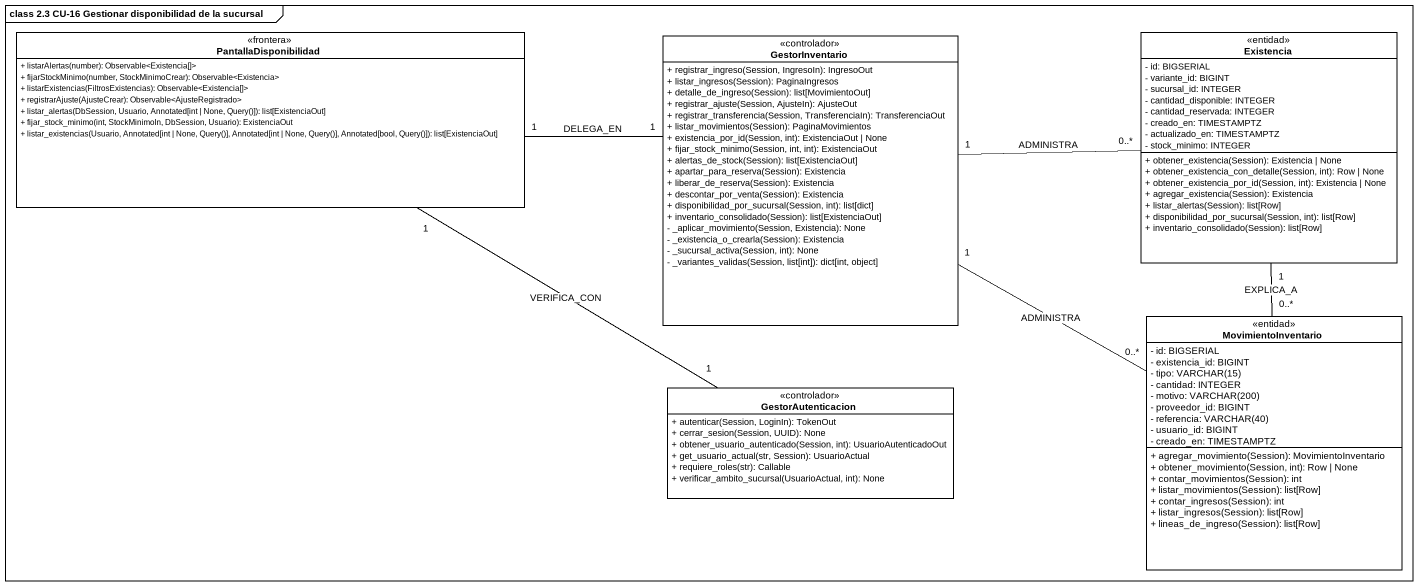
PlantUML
@startuml
mainframe class 2.3 CU-16 Gestionar disponibilidad de la sucursal
hide circle
hide empty members
skinparam classAttributeIconSize 0
class PantallaDisponibilidad <<frontera>> {
  + listarAlertas(number): Observable<Existencia[]>
  + fijarStockMinimo(number, StockMinimoCrear): Observable<Existencia>
  + listarExistencias(FiltrosExistencias): Observable<Existencia[]>
  + registrarAjuste(AjusteCrear): Observable<AjusteRegistrado>
  + listar_alertas(DbSession, Usuario, Annotated[int | None, Query()]): list[ExistenciaOut]
  + fijar_stock_minimo(int, StockMinimoIn, DbSession, Usuario): ExistenciaOut
  + listar_existencias(Usuario, Annotated[int | None, Query()], Annotated[int | None, Query()], Annotated[bool, Query()]): list[ExistenciaOut]
}
class GestorInventario <<controlador>> {
  + registrar_ingreso(Session, IngresoIn): IngresoOut
  + listar_ingresos(Session): PaginaIngresos
  + detalle_de_ingreso(Session): list[MovimientoOut]
  + registrar_ajuste(Session, AjusteIn): AjusteOut
  + registrar_transferencia(Session, TransferenciaIn): TransferenciaOut
  + listar_movimientos(Session): PaginaMovimientos
  + existencia_por_id(Session, int): ExistenciaOut | None
  + fijar_stock_minimo(Session, int, int): ExistenciaOut
  + alertas_de_stock(Session): list[ExistenciaOut]
  + apartar_para_reserva(Session): Existencia
  + liberar_de_reserva(Session): Existencia
  + descontar_por_venta(Session): Existencia
  + disponibilidad_por_sucursal(Session, int): list[dict]
  + inventario_consolidado(Session): list[ExistenciaOut]
  - _aplicar_movimiento(Session, Existencia): None
  - _existencia_o_crearla(Session): Existencia
  - _sucursal_activa(Session, int): None
  - _variantes_validas(Session, list[int]): dict[int, object]
}
class Existencia <<entidad>> {
  - id: BIGSERIAL
  - variante_id: BIGINT
  - sucursal_id: INTEGER
  - cantidad_disponible: INTEGER
  - cantidad_reservada: INTEGER
  - creado_en: TIMESTAMPTZ
  - actualizado_en: TIMESTAMPTZ
  - stock_minimo: INTEGER
  + obtener_existencia(Session): Existencia | None
  + obtener_existencia_con_detalle(Session, int): Row | None
  + obtener_existencia_por_id(Session, int): Existencia | None
  + agregar_existencia(Session): Existencia
  + listar_alertas(Session): list[Row]
  + disponibilidad_por_sucursal(Session, int): list[Row]
  + inventario_consolidado(Session): list[Row]
}
class MovimientoInventario <<entidad>> {
  - id: BIGSERIAL
  - existencia_id: BIGINT
  {field} - tipo: VARCHAR(15)
  - cantidad: INTEGER
  {field} - motivo: VARCHAR(200)
  - proveedor_id: BIGINT
  {field} - referencia: VARCHAR(40)
  - usuario_id: BIGINT
  - creado_en: TIMESTAMPTZ
  + agregar_movimiento(Session): MovimientoInventario
  + obtener_movimiento(Session, int): Row | None
  + contar_movimientos(Session): int
  + listar_movimientos(Session): list[Row]
  + contar_ingresos(Session): int
  + listar_ingresos(Session): list[Row]
  + lineas_de_ingreso(Session): list[Row]
}
class GestorAutenticacion <<controlador>> {
  + autenticar(Session, LoginIn): TokenOut
  + cerrar_sesion(Session, UUID): None
  + obtener_usuario_autenticado(Session, int): UsuarioAutenticadoOut
  + get_usuario_actual(str, Session): UsuarioActual
  + requiere_roles(str): Callable
  + verificar_ambito_sucursal(UsuarioActual, int): None
}
PantallaDisponibilidad "1" -right- "1" GestorInventario : DELEGA_EN
PantallaDisponibilidad "1" -right- "1" GestorAutenticacion : VERIFICA_CON
GestorInventario "1" -right- "0..*" Existencia : ADMINISTRA
GestorInventario "1" -right- "0..*" MovimientoInventario : ADMINISTRA
MovimientoInventario "0..*" -up- "1" Existencia : EXPLICA_A
@enduml
